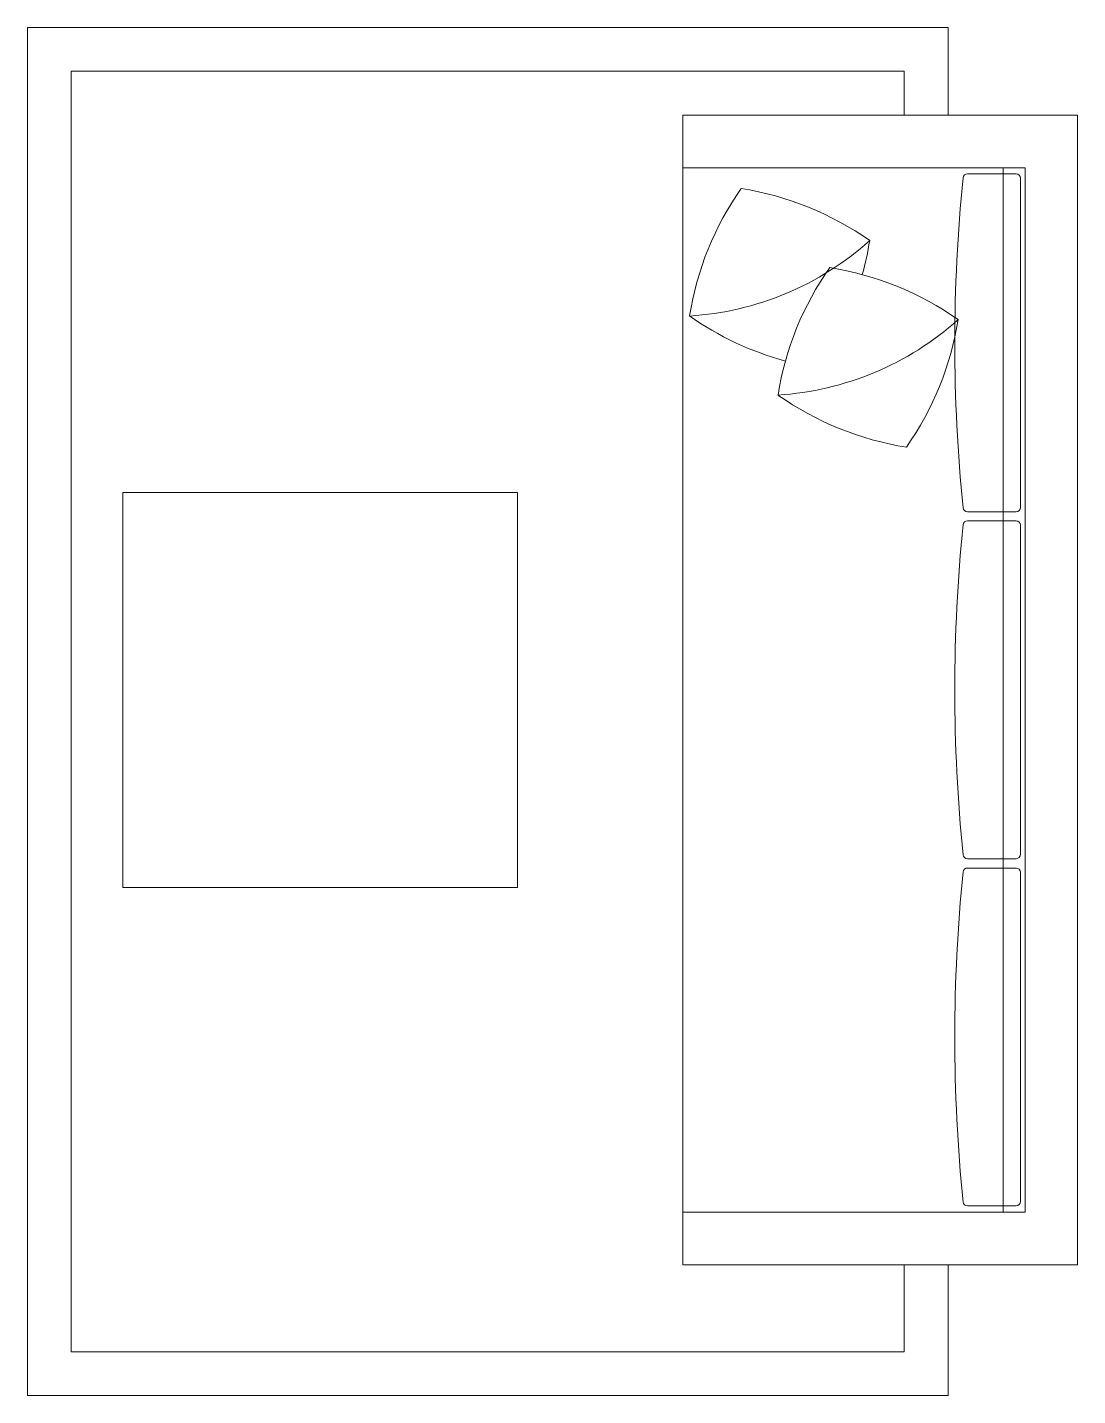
# Model space of a CAD drawing. Header units: millimetres. Extents: x -34474 to -32080, y -22281 to -19163.
import ezdxf

# ---------------------------------------------------------------- set-up
doc = ezdxf.new("R2010")
doc.units = ezdxf.units.MM
doc.layers.add('6fur', color=7, linetype='Continuous', lineweight=20)

msp = doc.modelspace()

# ---------------------------------------------------------------- linework, layer by layer
at = {"layer": '6fur'}
for p, q in [((-32375.6, -19363.4), (-32375.6, -19163.4)), ((-32475.6, -19363.4), (-32475.6, -19263.4)), ((-32980.2, -19483.4), (-32980.2, -19363.4)), ((-32980.2, -19363.4), (-32080.2, -19363.4)), ((-32080.2, -19363.4), (-32080.2, -21983.4)), ((-32980.2, -19483.4), (-32980.2, -21863.4)), ((-32980.2, -19483.4), (-32200.2, -19483.4)), ((-32250.2, -19483.4), (-32250.2, -21863.4)), ((-32200.2, -19483.4), (-32200.2, -21863.4)), ((-32331.3, -19497.3), (-32220.2, -19497.3)), ((-32210.2, -20257.3), (-32210.2, -19507.3)), ((-32220.2, -20267.3), (-32331.3, -20267.3)), ((-32331.3, -20287.8), (-32220.2, -20287.8)), ((-32210.2, -21047.8), (-32210.2, -20297.8)), ((-32220.2, -21057.8), (-32331.3, -21057.8)), ((-32220.2, -21079.1), (-32331.3, -21079.1)), ((-32210.2, -21089.1), (-32210.2, -21839.1)), ((-32331.3, -21849.1), (-32220.2, -21849.1)), ((-32980.2, -21863.4), (-32980.2, -21983.4)), ((-32980.2, -21863.4), (-32200.2, -21863.4)), ((-32980.2, -21983.4), (-32080.2, -21983.4))]:
    msp.add_line(p, q, dxfattribs=at)
for points in [[(-32375.6, -19163.4), (-34474.3, -19163.4), (-34474.3, -22281.4), (-32375.6, -22281.4), (-32375.6, -21983.4)], [(-32475.6, -19263.4), (-34374.3, -19263.4), (-34374.3, -22181.4), (-32475.6, -22181.4), (-32475.6, -21983.4)]]:
    msp.add_lwpolyline(points, dxfattribs=at)
for points in [[(-32341.2, -20258.4, -0.050501), (-32341.2, -19506.2)], [(-32746.4, -19923.9, -0.086589), (-32964.9, -19821.1)], [(-32470.5, -20120.1, -0.113945), (-32763.3, -20001.3)], [(-32341.2, -21048.9, -0.050501), (-32341.2, -20296.7)], [(-32341.2, -21088, 0.050501), (-32341.2, -21840.2)]]:
    msp.add_lwpolyline(points, format="xyb", dxfattribs=at)
msp.add_lwpolyline([(-33356.8, -20223.4), (-34256.8, -20223.4), (-34256.8, -21123.4), (-33356.8, -21123.4)], close=True, dxfattribs=at)
for centre, radius, start, end in [((-32331.3, -19507.3), 10, 90, 173.6259), ((-32220.2, -19507.3), 10, 0, 90), ((-32281.3, -19929.2), 692, 144.8185, 171.0115), ((-32957.8, -20223.9), 702.2, 54.914, 80.916), ((-33007, -19143.8), 678.7, 273.5578, 311.8495), ((-33237.7, -19541.2), 692, 344.4484, 351.0115), ((-32079.7, -20109.4), 692, 144.8185, 171.0115), ((-32756.2, -20404.1), 702.2, 54.914, 80.916), ((-32805.4, -19323.9), 678.7, 273.5578, 311.8495), ((-33036.1, -19721.3), 692, 324.8185, 351.0115), ((-32331.3, -20257.3), 10, 186.3741, 270), ((-32220.2, -20257.3), 10, 270, 0), ((-32331.3, -20297.8), 10, 90, 173.6259), ((-32220.2, -20297.8), 10, 0, 90), ((-32331.3, -21047.8), 10, 186.3741, 270), ((-32220.2, -21047.8), 10, 270, 0), ((-32331.3, -21089.1), 10, 90, 173.6259), ((-32220.2, -21089.1), 10, 0, 90), ((-32331.3, -21839.1), 10, 186.3741, 270), ((-32220.2, -21839.1), 10, 270, 0)]:
    msp.add_arc(centre, radius, start, end, dxfattribs=at)

doc.saveas('drawing.dxf')
